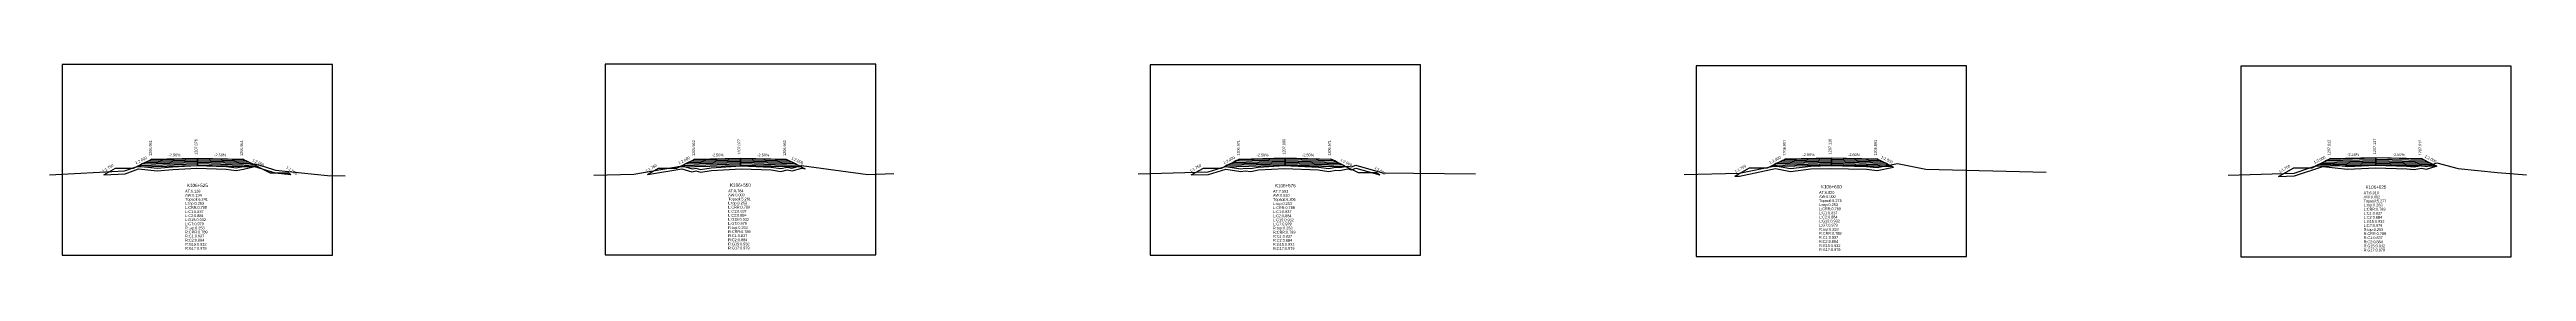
# Model space of a CAD drawing. Extents: x -7 to 78429, y 1189 to 1262.
# Drawn here: x 50284.8 to 50556.8, y 1196.2 to 1217.4 of the extents above; entities that cross this region are included whole.
import ezdxf
from ezdxf.enums import TextEntityAlignment as Align

# ---------------------------------------------------------------- set-up
doc = ezdxf.new("R2010")
doc.units = 0

msp = doc.modelspace()

# ---------------------------------------------------------------- linework, layer by layer
at = {"layer": 'A4_BORDER', "color": 7}
for points in [[(50286.232, 1196.383), (50315.932, 1196.383), (50315.932, 1217.383), (50286.232, 1217.383), (50286.232, 1196.383)], [(50345.868, 1196.42), (50375.568, 1196.42), (50375.568, 1217.42), (50345.868, 1217.42), (50345.868, 1196.42)], [(50405.698, 1196.365), (50435.398, 1196.365), (50435.398, 1217.365), (50405.698, 1217.365), (50405.698, 1196.365)], [(50465.657, 1196.237), (50495.357, 1196.237), (50495.357, 1217.237), (50465.657, 1217.237), (50465.657, 1196.237)], [(50525.461, 1196.199), (50555.161, 1196.199), (50555.161, 1217.199), (50525.461, 1217.199), (50525.461, 1196.199)]]:
    msp.add_lwpolyline(points, dxfattribs=at)
at = {"layer": 'CLEAR_GROUND', "color": 8}
for points in [[(50290.825, 1205.233), (50293.148, 1205.356), (50294.606, 1205.896), (50296.673, 1205.677), (50298.383, 1205.819), (50301.01, 1205.961), (50304.243, 1205.855), (50305.352, 1205.71), (50306.157, 1205.864), (50307.348, 1206.139), (50308.319, 1205.87), (50309.614, 1205.457), (50311.338, 1205.281)], [(50350.525, 1205.27), (50354.282, 1205.906), (50355.391, 1205.574), (50355.807, 1205.654), (50356.332, 1205.525), (50357.546, 1205.705), (50360.776, 1205.907), (50364.077, 1205.782), (50365.164, 1205.608), (50365.839, 1205.768), (50366.388, 1205.671), (50367.443, 1205.947), (50367.834, 1205.894)], [(50410.225, 1205.215), (50412.116, 1205.271), (50414.012, 1205.843), (50415.671, 1205.591), (50416.14, 1205.655), (50416.755, 1205.614), (50417.592, 1205.768), (50420.452, 1205.946), (50424.163, 1205.789), (50425.319, 1205.608), (50426.092, 1205.761), (50426.507, 1205.723), (50427.415, 1205.888), (50427.821, 1205.784), (50428.292, 1205.977), (50430.911, 1205.229)], [(50469.925, 1205.087), (50470.429, 1205.099), (50474.363, 1205.913), (50476.005, 1205.616), (50478.259, 1205.877), (50480.422, 1205.943), (50484.358, 1205.842), (50485.546, 1205.72), (50487.34, 1206.075)], [(50529.625, 1205.049), (50531.368, 1205.103), (50534.482, 1206.155), (50537.196, 1205.865), (50540.253, 1205.993), (50543.69, 1205.902), (50544.513, 1205.818), (50545.32, 1205.961), (50545.878, 1205.846), (50546.934, 1206.2)]]:
    msp.add_lwpolyline(points, dxfattribs=at)
at = {"layer": 'DESIGN_ROAD_TRIMMED', "color": 1}
for points in [[(50290.825, 1205.233), (50292.082, 1205.951), (50294.082, 1205.951), (50296.082, 1206.951), (50296.082, 1206.951), (50295.977, 1206.898), (50295.977, 1206.898), (50295.661, 1206.74), (50295.661, 1206.74), (50295.346, 1206.583), (50295.346, 1206.583), (50295.03, 1206.425), (50295.03, 1206.425), (50294.714, 1206.267), (50294.714, 1206.267), (50294.398, 1206.109), (50301.082, 1206.276), (50301.082, 1206.426), (50301.082, 1206.426), (50301.082, 1206.576), (50301.082, 1206.576), (50301.082, 1206.726), (50301.082, 1206.726), (50301.082, 1206.876), (50301.082, 1206.876), (50301.082, 1207.026), (50301.082, 1207.026), (50301.082, 1207.076), (50301.082, 1207.076), (50301.082, 1207.076), (50301.082, 1207.076), (50301.082, 1207.076), (50301.082, 1207.026), (50301.082, 1207.026), (50301.082, 1206.876), (50301.082, 1206.876), (50301.082, 1206.726), (50301.082, 1206.726), (50301.082, 1206.576), (50301.082, 1206.576), (50301.082, 1206.426), (50301.082, 1206.426), (50301.082, 1206.276), (50307.767, 1206.109), (50307.451, 1206.267), (50307.451, 1206.267), (50307.135, 1206.425), (50307.135, 1206.425), (50306.819, 1206.583), (50306.819, 1206.583), (50306.503, 1206.74), (50306.503, 1206.74), (50306.188, 1206.898), (50306.188, 1206.898), (50306.082, 1206.951), (50306.082, 1206.951), (50309.082, 1205.451), (50311.082, 1205.451), (50311.338, 1205.281)], [(50350.525, 1205.27), (50351.718, 1205.952), (50353.718, 1205.952), (50355.718, 1206.952), (50355.718, 1206.952), (50355.613, 1206.899), (50355.613, 1206.899), (50355.297, 1206.741), (50355.297, 1206.741), (50354.981, 1206.584), (50354.981, 1206.584), (50354.666, 1206.426), (50354.666, 1206.426), (50354.35, 1206.268), (50354.35, 1206.268), (50354.034, 1206.11), (50360.718, 1206.277), (50360.718, 1206.427), (50360.718, 1206.427), (50360.718, 1206.577), (50360.718, 1206.577), (50360.718, 1206.727), (50360.718, 1206.727), (50360.718, 1206.877), (50360.718, 1206.877), (50360.718, 1207.027), (50360.718, 1207.027), (50360.718, 1207.077), (50360.718, 1207.077), (50360.718, 1207.077), (50360.718, 1207.077), (50360.718, 1207.077), (50360.718, 1207.027), (50360.718, 1207.027), (50360.718, 1206.877), (50360.718, 1206.877), (50360.718, 1206.727), (50360.718, 1206.727), (50360.718, 1206.577), (50360.718, 1206.577), (50360.718, 1206.427), (50360.718, 1206.427), (50360.718, 1206.277), (50367.403, 1206.11), (50367.087, 1206.268), (50367.087, 1206.268), (50366.771, 1206.426), (50366.771, 1206.426), (50366.455, 1206.584), (50366.455, 1206.584), (50366.139, 1206.741), (50366.139, 1206.741), (50365.824, 1206.899), (50365.824, 1206.899), (50365.718, 1206.952), (50365.718, 1206.952), (50367.834, 1205.894)], [(50410.225, 1205.215), (50411.548, 1205.971), (50413.548, 1205.971), (50415.548, 1206.971), (50415.548, 1206.971), (50415.443, 1206.918), (50415.443, 1206.918), (50415.127, 1206.76), (50415.127, 1206.76), (50414.811, 1206.603), (50414.811, 1206.603), (50414.495, 1206.445), (50414.495, 1206.445), (50414.18, 1206.287), (50414.18, 1206.287), (50413.864, 1206.129), (50420.548, 1206.296), (50420.548, 1206.446), (50420.548, 1206.446), (50420.548, 1206.596), (50420.548, 1206.596), (50420.548, 1206.746), (50420.548, 1206.746), (50420.548, 1206.896), (50420.548, 1206.896), (50420.548, 1207.046), (50420.548, 1207.046), (50420.548, 1207.096), (50420.548, 1207.096), (50420.548, 1207.096), (50420.548, 1207.096), (50420.548, 1207.096), (50420.548, 1207.046), (50420.548, 1207.046), (50420.548, 1206.896), (50420.548, 1206.896), (50420.548, 1206.746), (50420.548, 1206.746), (50420.548, 1206.596), (50420.548, 1206.596), (50420.548, 1206.446), (50420.548, 1206.446), (50420.548, 1206.296), (50427.232, 1206.129), (50426.916, 1206.287), (50426.916, 1206.287), (50426.601, 1206.445), (50426.601, 1206.445), (50426.285, 1206.603), (50426.285, 1206.603), (50425.969, 1206.76), (50425.969, 1206.76), (50425.653, 1206.918), (50425.653, 1206.918), (50425.548, 1206.971), (50425.548, 1206.971), (50428.548, 1205.471), (50430.548, 1205.471), (50430.911, 1205.229)], [(50469.925, 1205.087), (50471.507, 1205.991), (50473.507, 1205.991), (50475.507, 1206.991), (50475.507, 1206.991), (50475.402, 1206.938), (50475.402, 1206.938), (50475.086, 1206.78), (50475.086, 1206.78), (50474.771, 1206.623), (50474.771, 1206.623), (50474.455, 1206.465), (50474.455, 1206.465), (50474.139, 1206.307), (50474.139, 1206.307), (50473.823, 1206.149), (50480.507, 1206.316), (50480.507, 1206.466), (50480.507, 1206.466), (50480.507, 1206.616), (50480.507, 1206.616), (50480.507, 1206.766), (50480.507, 1206.766), (50480.507, 1206.916), (50480.507, 1206.916), (50480.507, 1207.066), (50480.507, 1207.066), (50480.507, 1207.116), (50480.507, 1207.116), (50480.507, 1207.116), (50480.507, 1207.116), (50480.507, 1207.116), (50480.507, 1207.066), (50480.507, 1207.066), (50480.507, 1206.916), (50480.507, 1206.916), (50480.507, 1206.766), (50480.507, 1206.766), (50480.507, 1206.616), (50480.507, 1206.616), (50480.507, 1206.466), (50480.507, 1206.466), (50480.507, 1206.316), (50487.192, 1206.149), (50486.876, 1206.307), (50486.876, 1206.307), (50486.56, 1206.465), (50486.56, 1206.465), (50486.244, 1206.623), (50486.244, 1206.623), (50485.929, 1206.78), (50485.929, 1206.78), (50485.613, 1206.938), (50485.613, 1206.938), (50485.507, 1206.991), (50485.507, 1206.991), (50487.34, 1206.075)], [(50529.625, 1205.049), (50531.311, 1206.012), (50533.311, 1206.012), (50535.311, 1207.012), (50535.311, 1207.012), (50535.205, 1206.959), (50535.205, 1206.959), (50534.89, 1206.801), (50534.89, 1206.801), (50534.574, 1206.644), (50534.574, 1206.644), (50534.258, 1206.486), (50534.258, 1206.486), (50533.942, 1206.328), (50533.942, 1206.328), (50533.627, 1206.17), (50540.311, 1206.337), (50540.311, 1206.487), (50540.311, 1206.487), (50540.311, 1206.637), (50540.311, 1206.637), (50540.311, 1206.787), (50540.311, 1206.787), (50540.311, 1206.937), (50540.311, 1206.937), (50540.311, 1207.087), (50540.311, 1207.087), (50540.311, 1207.137), (50540.311, 1207.137), (50540.311, 1207.137), (50540.311, 1207.137), (50540.311, 1207.137), (50540.311, 1207.087), (50540.311, 1207.087), (50540.311, 1206.937), (50540.311, 1206.937), (50540.311, 1206.787), (50540.311, 1206.787), (50540.311, 1206.637), (50540.311, 1206.637), (50540.311, 1206.487), (50540.311, 1206.487), (50540.311, 1206.337), (50546.995, 1206.17), (50546.679, 1206.328), (50546.679, 1206.328), (50546.363, 1206.486), (50546.363, 1206.486), (50546.048, 1206.644), (50546.048, 1206.644), (50545.732, 1206.801), (50545.732, 1206.801), (50545.416, 1206.959), (50545.416, 1206.959), (50545.311, 1207.012), (50545.311, 1207.012), (50546.934, 1206.2)]]:
    msp.add_lwpolyline(points, dxfattribs=at)
at = {"layer": 'FINISHED_ROAD', "color": 2}
for points in [[(50292.082, 1205.951), (50294.082, 1205.951), (50296.082, 1206.951), (50296.082, 1206.951), (50301.082, 1207.076), (50306.082, 1206.951), (50306.082, 1206.951), (50309.082, 1205.451), (50311.082, 1205.451)], [(50351.718, 1205.952), (50353.718, 1205.952), (50355.718, 1206.952), (50355.718, 1206.952), (50360.718, 1207.077), (50365.718, 1206.952), (50365.718, 1206.952)], [(50411.548, 1205.971), (50413.548, 1205.971), (50415.548, 1206.971), (50415.548, 1206.971), (50420.548, 1207.096), (50425.548, 1206.971), (50425.548, 1206.971), (50428.548, 1205.471), (50430.548, 1205.471)], [(50471.507, 1205.991), (50473.507, 1205.991), (50475.507, 1206.991), (50475.507, 1206.991), (50480.507, 1207.116), (50485.507, 1206.991), (50485.507, 1206.991)], [(50531.311, 1206.012), (50533.311, 1206.012), (50535.311, 1207.012), (50535.311, 1207.012), (50540.311, 1207.137), (50545.311, 1207.012), (50545.311, 1207.012)]]:
    msp.add_lwpolyline(points, dxfattribs=at)
at = {"layer": 'LAYER_0', "color": 4}
for points in [[(50296.082, 1206.951), (50295.977, 1206.898), (50301.082, 1207.026), (50301.082, 1207.076)], [(50355.718, 1206.952), (50355.613, 1206.899), (50360.718, 1207.027), (50360.718, 1207.077)], [(50415.548, 1206.971), (50415.443, 1206.918), (50420.548, 1207.046), (50420.548, 1207.096)], [(50475.507, 1206.991), (50475.402, 1206.938), (50480.507, 1207.066), (50480.507, 1207.116)], [(50535.311, 1207.012), (50535.205, 1206.959), (50540.311, 1207.087), (50540.311, 1207.137)]]:
    msp.add_lwpolyline(points, dxfattribs=at)
at = {"layer": 'LAYER_1', "color": 4}
for points in [[(50295.977, 1206.898), (50295.661, 1206.74), (50301.082, 1206.876), (50301.082, 1207.026)], [(50355.613, 1206.899), (50355.297, 1206.741), (50360.718, 1206.877), (50360.718, 1207.027)], [(50415.443, 1206.918), (50415.127, 1206.76), (50420.548, 1206.896), (50420.548, 1207.046)], [(50475.402, 1206.938), (50475.086, 1206.78), (50480.507, 1206.916), (50480.507, 1207.066)], [(50535.205, 1206.959), (50534.89, 1206.801), (50540.311, 1206.937), (50540.311, 1207.087)]]:
    msp.add_lwpolyline(points, dxfattribs=at)
at = {"layer": 'LAYER_10', "color": 6}
for points in [[(50307.135, 1206.425), (50307.451, 1206.267), (50301.082, 1206.426), (50301.082, 1206.576)], [(50366.771, 1206.426), (50367.087, 1206.268), (50360.718, 1206.427), (50360.718, 1206.577)], [(50426.601, 1206.445), (50426.916, 1206.287), (50420.548, 1206.446), (50420.548, 1206.596)], [(50486.56, 1206.465), (50486.876, 1206.307), (50480.507, 1206.466), (50480.507, 1206.616)], [(50546.363, 1206.486), (50546.679, 1206.328), (50540.311, 1206.487), (50540.311, 1206.637)]]:
    msp.add_lwpolyline(points, dxfattribs=at)
at = {"layer": 'LAYER_11', "color": 6}
for points in [[(50307.451, 1206.267), (50307.767, 1206.109), (50301.082, 1206.276), (50301.082, 1206.426)], [(50367.087, 1206.268), (50367.403, 1206.11), (50360.718, 1206.277), (50360.718, 1206.427)], [(50426.916, 1206.287), (50427.232, 1206.129), (50420.548, 1206.296), (50420.548, 1206.446)], [(50486.876, 1206.307), (50487.192, 1206.149), (50480.507, 1206.316), (50480.507, 1206.466)], [(50546.679, 1206.328), (50546.995, 1206.17), (50540.311, 1206.337), (50540.311, 1206.487)]]:
    msp.add_lwpolyline(points, dxfattribs=at)
at = {"layer": 'LAYER_2', "color": 4}
for points in [[(50295.661, 1206.74), (50295.346, 1206.583), (50301.082, 1206.726), (50301.082, 1206.876)], [(50355.297, 1206.741), (50354.981, 1206.584), (50360.718, 1206.727), (50360.718, 1206.877)], [(50415.127, 1206.76), (50414.811, 1206.603), (50420.548, 1206.746), (50420.548, 1206.896)], [(50475.086, 1206.78), (50474.771, 1206.623), (50480.507, 1206.766), (50480.507, 1206.916)], [(50534.89, 1206.801), (50534.574, 1206.644), (50540.311, 1206.787), (50540.311, 1206.937)]]:
    msp.add_lwpolyline(points, dxfattribs=at)
at = {"layer": 'LAYER_3', "color": 4}
for points in [[(50295.346, 1206.583), (50295.03, 1206.425), (50301.082, 1206.576), (50301.082, 1206.726)], [(50354.981, 1206.584), (50354.666, 1206.426), (50360.718, 1206.577), (50360.718, 1206.727)], [(50414.811, 1206.603), (50414.495, 1206.445), (50420.548, 1206.596), (50420.548, 1206.746)], [(50474.771, 1206.623), (50474.455, 1206.465), (50480.507, 1206.616), (50480.507, 1206.766)], [(50534.574, 1206.644), (50534.258, 1206.486), (50540.311, 1206.637), (50540.311, 1206.787)]]:
    msp.add_lwpolyline(points, dxfattribs=at)
at = {"layer": 'LAYER_4', "color": 4}
for points in [[(50295.03, 1206.425), (50294.714, 1206.267), (50301.082, 1206.426), (50301.082, 1206.576)], [(50354.666, 1206.426), (50354.35, 1206.268), (50360.718, 1206.427), (50360.718, 1206.577)], [(50414.495, 1206.445), (50414.18, 1206.287), (50420.548, 1206.446), (50420.548, 1206.596)], [(50474.455, 1206.465), (50474.139, 1206.307), (50480.507, 1206.466), (50480.507, 1206.616)], [(50534.258, 1206.486), (50533.942, 1206.328), (50540.311, 1206.487), (50540.311, 1206.637)]]:
    msp.add_lwpolyline(points, dxfattribs=at)
at = {"layer": 'LAYER_5', "color": 4}
for points in [[(50294.714, 1206.267), (50294.398, 1206.109), (50301.082, 1206.276), (50301.082, 1206.426)], [(50354.35, 1206.268), (50354.034, 1206.11), (50360.718, 1206.277), (50360.718, 1206.427)], [(50414.18, 1206.287), (50413.864, 1206.129), (50420.548, 1206.296), (50420.548, 1206.446)], [(50474.139, 1206.307), (50473.823, 1206.149), (50480.507, 1206.316), (50480.507, 1206.466)], [(50533.942, 1206.328), (50533.627, 1206.17), (50540.311, 1206.337), (50540.311, 1206.487)]]:
    msp.add_lwpolyline(points, dxfattribs=at)
at = {"layer": 'LAYER_6', "color": 6}
for points in [[(50306.082, 1206.951), (50306.188, 1206.898), (50301.082, 1207.026), (50301.082, 1207.076)], [(50365.718, 1206.952), (50365.824, 1206.899), (50360.718, 1207.027), (50360.718, 1207.077)], [(50425.548, 1206.971), (50425.653, 1206.918), (50420.548, 1207.046), (50420.548, 1207.096)], [(50485.507, 1206.991), (50485.613, 1206.938), (50480.507, 1207.066), (50480.507, 1207.116)], [(50545.311, 1207.012), (50545.416, 1206.959), (50540.311, 1207.087), (50540.311, 1207.137)]]:
    msp.add_lwpolyline(points, dxfattribs=at)
at = {"layer": 'LAYER_7', "color": 6}
for points in [[(50306.188, 1206.898), (50306.503, 1206.74), (50301.082, 1206.876), (50301.082, 1207.026)], [(50365.824, 1206.899), (50366.139, 1206.741), (50360.718, 1206.877), (50360.718, 1207.027)], [(50425.653, 1206.918), (50425.969, 1206.76), (50420.548, 1206.896), (50420.548, 1207.046)], [(50485.613, 1206.938), (50485.929, 1206.78), (50480.507, 1206.916), (50480.507, 1207.066)], [(50545.416, 1206.959), (50545.732, 1206.801), (50540.311, 1206.937), (50540.311, 1207.087)]]:
    msp.add_lwpolyline(points, dxfattribs=at)
at = {"layer": 'LAYER_8', "color": 6}
for points in [[(50306.503, 1206.74), (50306.819, 1206.583), (50301.082, 1206.726), (50301.082, 1206.876)], [(50366.139, 1206.741), (50366.455, 1206.584), (50360.718, 1206.727), (50360.718, 1206.877)], [(50425.969, 1206.76), (50426.285, 1206.603), (50420.548, 1206.746), (50420.548, 1206.896)], [(50485.929, 1206.78), (50486.244, 1206.623), (50480.507, 1206.766), (50480.507, 1206.916)], [(50545.732, 1206.801), (50546.048, 1206.644), (50540.311, 1206.787), (50540.311, 1206.937)]]:
    msp.add_lwpolyline(points, dxfattribs=at)
at = {"layer": 'LAYER_9', "color": 6}
for points in [[(50306.819, 1206.583), (50307.135, 1206.425), (50301.082, 1206.576), (50301.082, 1206.726)], [(50366.455, 1206.584), (50366.771, 1206.426), (50360.718, 1206.577), (50360.718, 1206.727)], [(50426.285, 1206.603), (50426.601, 1206.445), (50420.548, 1206.596), (50420.548, 1206.746)], [(50486.244, 1206.623), (50486.56, 1206.465), (50480.507, 1206.616), (50480.507, 1206.766)], [(50546.048, 1206.644), (50546.363, 1206.486), (50540.311, 1206.637), (50540.311, 1206.787)]]:
    msp.add_lwpolyline(points, dxfattribs=at)
at = {"layer": 'NATURAL_GROUND', "color": 3}
for points in [[(50284.845, 1205.215), (50293.086, 1205.653), (50294.567, 1206.202), (50296.676, 1205.979), (50298.362, 1206.118), (50301.006, 1206.262), (50304.267, 1206.154), (50305.343, 1206.014), (50306.095, 1206.158), (50307.354, 1206.448), (50308.404, 1206.157), (50309.675, 1205.752), (50315.353, 1205.171), (50317.3, 1205.135)], [(50344.618, 1205.193), (50348.995, 1205.315), (50354.301, 1206.214), (50355.406, 1205.882), (50355.814, 1205.961), (50356.346, 1205.831), (50357.514, 1206.004), (50360.772, 1206.207), (50364.106, 1206.081), (50365.152, 1205.913), (50365.83, 1206.074), (50366.375, 1205.978), (50367.424, 1206.253), (50374.691, 1205.266), (50377.558, 1205.381)], [(50404.391, 1205.343), (50412.067, 1205.57), (50413.99, 1206.15), (50415.673, 1205.894), (50416.13, 1205.956), (50416.737, 1205.916), (50417.555, 1206.066), (50420.449, 1206.246), (50424.193, 1206.088), (50425.313, 1205.913), (50426.076, 1206.063), (50426.493, 1206.025), (50427.426, 1206.195), (50427.799, 1206.099), (50428.274, 1206.294), (50431.231, 1205.45), (50441.437, 1205.357)], [(50464.343, 1205.251), (50470.394, 1205.398), (50474.359, 1206.218), (50476.014, 1205.919), (50478.237, 1206.176), (50480.421, 1206.244), (50484.377, 1206.141), (50485.531, 1206.023), (50487.764, 1206.465), (50490.883, 1205.853), (50504.095, 1205.535)], [(50524.067, 1205.177), (50531.314, 1205.401), (50534.449, 1206.461), (50537.206, 1206.165), (50540.251, 1206.294), (50543.709, 1206.201), (50544.502, 1206.121), (50545.325, 1206.267), (50545.86, 1206.156), (50546.995, 1206.537), (50549.339, 1205.931), (50553.675, 1205.483), (50556.839, 1205.219)]]:
    msp.add_lwpolyline(points, dxfattribs=at)
at = {"layer": 'STRUCTURE_LEFT', "color": 4}
for points in [[(50296.082, 1206.951), (50295.977, 1206.898), (50295.977, 1206.898), (50295.661, 1206.74), (50295.661, 1206.74), (50295.346, 1206.583), (50295.346, 1206.583), (50295.03, 1206.425), (50295.03, 1206.425), (50294.714, 1206.267), (50294.714, 1206.267), (50294.398, 1206.109), (50301.082, 1206.276), (50301.082, 1206.426), (50301.082, 1206.426), (50301.082, 1206.576), (50301.082, 1206.576), (50301.082, 1206.726), (50301.082, 1206.726), (50301.082, 1206.876), (50301.082, 1206.876), (50301.082, 1207.026), (50301.082, 1207.026), (50301.082, 1207.076), (50301.082, 1207.076)], [(50355.718, 1206.952), (50355.613, 1206.899), (50355.613, 1206.899), (50355.297, 1206.741), (50355.297, 1206.741), (50354.981, 1206.584), (50354.981, 1206.584), (50354.666, 1206.426), (50354.666, 1206.426), (50354.35, 1206.268), (50354.35, 1206.268), (50354.034, 1206.11), (50360.718, 1206.277), (50360.718, 1206.427), (50360.718, 1206.427), (50360.718, 1206.577), (50360.718, 1206.577), (50360.718, 1206.727), (50360.718, 1206.727), (50360.718, 1206.877), (50360.718, 1206.877), (50360.718, 1207.027), (50360.718, 1207.027), (50360.718, 1207.077), (50360.718, 1207.077)], [(50415.548, 1206.971), (50415.443, 1206.918), (50415.443, 1206.918), (50415.127, 1206.76), (50415.127, 1206.76), (50414.811, 1206.603), (50414.811, 1206.603), (50414.495, 1206.445), (50414.495, 1206.445), (50414.18, 1206.287), (50414.18, 1206.287), (50413.864, 1206.129), (50420.548, 1206.296), (50420.548, 1206.446), (50420.548, 1206.446), (50420.548, 1206.596), (50420.548, 1206.596), (50420.548, 1206.746), (50420.548, 1206.746), (50420.548, 1206.896), (50420.548, 1206.896), (50420.548, 1207.046), (50420.548, 1207.046), (50420.548, 1207.096), (50420.548, 1207.096)], [(50475.507, 1206.991), (50475.402, 1206.938), (50475.402, 1206.938), (50475.086, 1206.78), (50475.086, 1206.78), (50474.771, 1206.623), (50474.771, 1206.623), (50474.455, 1206.465), (50474.455, 1206.465), (50474.139, 1206.307), (50474.139, 1206.307), (50473.823, 1206.149), (50480.507, 1206.316), (50480.507, 1206.466), (50480.507, 1206.466), (50480.507, 1206.616), (50480.507, 1206.616), (50480.507, 1206.766), (50480.507, 1206.766), (50480.507, 1206.916), (50480.507, 1206.916), (50480.507, 1207.066), (50480.507, 1207.066), (50480.507, 1207.116), (50480.507, 1207.116)], [(50535.311, 1207.012), (50535.205, 1206.959), (50535.205, 1206.959), (50534.89, 1206.801), (50534.89, 1206.801), (50534.574, 1206.644), (50534.574, 1206.644), (50534.258, 1206.486), (50534.258, 1206.486), (50533.942, 1206.328), (50533.942, 1206.328), (50533.627, 1206.17), (50540.311, 1206.337), (50540.311, 1206.487), (50540.311, 1206.487), (50540.311, 1206.637), (50540.311, 1206.637), (50540.311, 1206.787), (50540.311, 1206.787), (50540.311, 1206.937), (50540.311, 1206.937), (50540.311, 1207.087), (50540.311, 1207.087), (50540.311, 1207.137), (50540.311, 1207.137)]]:
    msp.add_lwpolyline(points, dxfattribs=at)
at = {"layer": 'STRUCTURE_RIGHT', "color": 6}
for points in [[(50301.082, 1207.076), (50301.082, 1207.076), (50301.082, 1207.026), (50301.082, 1207.026), (50301.082, 1206.876), (50301.082, 1206.876), (50301.082, 1206.726), (50301.082, 1206.726), (50301.082, 1206.576), (50301.082, 1206.576), (50301.082, 1206.426), (50301.082, 1206.426), (50301.082, 1206.276), (50307.767, 1206.109), (50307.451, 1206.267), (50307.451, 1206.267), (50307.135, 1206.425), (50307.135, 1206.425), (50306.819, 1206.583), (50306.819, 1206.583), (50306.503, 1206.74), (50306.503, 1206.74), (50306.188, 1206.898), (50306.188, 1206.898), (50306.082, 1206.951)], [(50360.718, 1207.077), (50360.718, 1207.077), (50360.718, 1207.027), (50360.718, 1207.027), (50360.718, 1206.877), (50360.718, 1206.877), (50360.718, 1206.727), (50360.718, 1206.727), (50360.718, 1206.577), (50360.718, 1206.577), (50360.718, 1206.427), (50360.718, 1206.427), (50360.718, 1206.277), (50367.403, 1206.11), (50367.087, 1206.268), (50367.087, 1206.268), (50366.771, 1206.426), (50366.771, 1206.426), (50366.455, 1206.584), (50366.455, 1206.584), (50366.139, 1206.741), (50366.139, 1206.741), (50365.824, 1206.899), (50365.824, 1206.899), (50365.718, 1206.952)], [(50420.548, 1207.096), (50420.548, 1207.096), (50420.548, 1207.046), (50420.548, 1207.046), (50420.548, 1206.896), (50420.548, 1206.896), (50420.548, 1206.746), (50420.548, 1206.746), (50420.548, 1206.596), (50420.548, 1206.596), (50420.548, 1206.446), (50420.548, 1206.446), (50420.548, 1206.296), (50427.232, 1206.129), (50426.916, 1206.287), (50426.916, 1206.287), (50426.601, 1206.445), (50426.601, 1206.445), (50426.285, 1206.603), (50426.285, 1206.603), (50425.969, 1206.76), (50425.969, 1206.76), (50425.653, 1206.918), (50425.653, 1206.918), (50425.548, 1206.971)], [(50480.507, 1207.116), (50480.507, 1207.116), (50480.507, 1207.066), (50480.507, 1207.066), (50480.507, 1206.916), (50480.507, 1206.916), (50480.507, 1206.766), (50480.507, 1206.766), (50480.507, 1206.616), (50480.507, 1206.616), (50480.507, 1206.466), (50480.507, 1206.466), (50480.507, 1206.316), (50487.192, 1206.149), (50486.876, 1206.307), (50486.876, 1206.307), (50486.56, 1206.465), (50486.56, 1206.465), (50486.244, 1206.623), (50486.244, 1206.623), (50485.929, 1206.78), (50485.929, 1206.78), (50485.613, 1206.938), (50485.613, 1206.938), (50485.507, 1206.991)], [(50540.311, 1207.137), (50540.311, 1207.137), (50540.311, 1207.087), (50540.311, 1207.087), (50540.311, 1206.937), (50540.311, 1206.937), (50540.311, 1206.787), (50540.311, 1206.787), (50540.311, 1206.637), (50540.311, 1206.637), (50540.311, 1206.487), (50540.311, 1206.487), (50540.311, 1206.337), (50546.995, 1206.17), (50546.679, 1206.328), (50546.679, 1206.328), (50546.363, 1206.486), (50546.363, 1206.486), (50546.048, 1206.644), (50546.048, 1206.644), (50545.732, 1206.801), (50545.732, 1206.801), (50545.416, 1206.959), (50545.416, 1206.959), (50545.311, 1207.012)]]:
    msp.add_lwpolyline(points, dxfattribs=at)

# ---------------------------------------------------------------- texts
at = {"layer": 'INFO_TEXT'}
for s, p in [('AT:6.128', (50299.732, 1203.283)), ('AW:0.134', (50299.732, 1202.833)), ('Topsoil:6.241', (50299.732, 1202.383)), ('L:top:0.253', (50299.732, 1201.933)), ('AT:6.784', (50359.368, 1203.32)), ('AW:0.000', (50359.368, 1202.87)), ('Topsoil:5.261', (50359.368, 1202.42)), ('L:top:0.253', (50359.368, 1201.97)), ('AT:7.553', (50419.198, 1203.265)), ('AW:0.510', (50419.198, 1202.815)), ('Topsoil:6.306', (50419.198, 1202.365)), ('L:top:0.253', (50419.198, 1201.915)), ('AT:6.820', (50479.157, 1203.137)), ('AW:0.000', (50479.157, 1202.687)), ('Topsoil:5.275', (50479.157, 1202.237)), ('AT:6.010', (50538.961, 1203.099)), ('AW:0.002', (50538.961, 1202.649)), ('Topsoil:5.277', (50538.961, 1202.199)), ('L:CRR:0.789', (50299.732, 1201.483)), ('L:C1:0.837', (50299.732, 1201.033)), ('L:C2:0.884', (50299.732, 1200.583)), ('L:G15:0.932', (50299.732, 1200.133)), ('L:G7:0.979', (50299.732, 1199.683)), ('R:top:0.253', (50299.732, 1199.233)), ('L:CRR:0.789', (50359.368, 1201.52)), ('L:C1:0.837', (50359.368, 1201.07)), ('L:C2:0.884', (50359.368, 1200.62)), ('L:G15:0.932', (50359.368, 1200.17)), ('L:G7:0.979', (50359.368, 1199.72)), ('R:top:0.253', (50359.368, 1199.27)), ('L:CRR:0.789', (50419.198, 1201.465)), ('L:C1:0.837', (50419.198, 1201.015)), ('L:C2:0.884', (50419.198, 1200.565)), ('L:G15:0.932', (50419.198, 1200.115)), ('L:G7:0.979', (50419.198, 1199.665)), ('R:top:0.253', (50419.198, 1199.215)), ('L:top:0.253', (50479.157, 1201.787)), ('L:CRR:0.789', (50479.157, 1201.337)), ('L:C1:0.837', (50479.157, 1200.887)), ('L:C2:0.884', (50479.157, 1200.437)), ('L:G15:0.932', (50479.157, 1199.987)), ('L:G7:0.979', (50479.157, 1199.537)), ('L:top:0.253', (50538.961, 1201.749)), ('L:CRR:0.789', (50538.961, 1201.299)), ('L:C1:0.837', (50538.961, 1200.849)), ('L:C2:0.884', (50538.961, 1200.399)), ('L:G15:0.932', (50538.961, 1199.949)), ('L:G7:0.979', (50538.961, 1199.499)), ('R:CRR:0.789', (50299.732, 1198.783)), ('R:C1:0.837', (50299.732, 1198.333)), ('R:C2:0.884', (50299.732, 1197.883)), ('R:G15:0.932', (50299.732, 1197.433)), ('R:G17:0.979', (50299.732, 1196.983)), ('R:CRR:0.789', (50359.368, 1198.82)), ('R:C1:0.837', (50359.368, 1198.37)), ('R:C2:0.884', (50359.368, 1197.92)), ('R:G15:0.932', (50359.368, 1197.47)), ('R:G17:0.979', (50359.368, 1197.02)), ('R:CRR:0.789', (50419.198, 1198.765)), ('R:C1:0.837', (50419.198, 1198.315)), ('R:C2:0.884', (50419.198, 1197.865)), ('R:G15:0.932', (50419.198, 1197.415)), ('R:G17:0.979', (50419.198, 1196.965)), ('R:top:0.253', (50479.157, 1199.087)), ('R:CRR:0.789', (50479.157, 1198.637)), ('R:C1:0.837', (50479.157, 1198.187)), ('R:C2:0.884', (50479.157, 1197.737)), ('R:G15:0.932', (50479.157, 1197.287)), ('R:G17:0.979', (50479.157, 1196.837)), ('R:top:0.253', (50538.961, 1199.049)), ('R:CRR:0.789', (50538.961, 1198.599)), ('R:C1:0.837', (50538.961, 1198.149)), ('R:C2:0.884', (50538.961, 1197.699)), ('R:G15:0.932', (50538.961, 1197.249)), ('R:G17:0.979', (50538.961, 1196.799))]:
    msp.add_text(s, height=0.3, dxfattribs=at).set_placement(p)
at = {"layer": 'LEFT_TEXT_H'}
for s, p in [('1206.951', (50296.082, 1207.311)), ('1206.952', (50355.718, 1207.312)), ('1206.971', (50415.548, 1207.331)), ('1206.991', (50475.507, 1207.351)), ('1207.012', (50535.311, 1207.372))]:
    msp.add_text(s, height=0.3, rotation=90, dxfattribs=at).set_placement(p)
at = {"layer": 'POINT_TEXT_H'}
for s, p in [('1207.076', (50301.082, 1207.436)), ('1207.077', (50360.718, 1207.437)), ('1207.096', (50420.548, 1207.456)), ('1207.116', (50480.507, 1207.476)), ('1207.137', (50540.311, 1207.497))]:
    msp.add_text(s, height=0.3, rotation=90, dxfattribs=at).set_placement(p)
at = {"layer": 'RIGHT_TEXT_H'}
for s, p in [('1206.951', (50306.082, 1207.311)), ('1206.952', (50365.718, 1207.312)), ('1206.971', (50425.548, 1207.331)), ('1206.991', (50485.507, 1207.351)), ('1207.012', (50545.311, 1207.372))]:
    msp.add_text(s, height=0.3, rotation=90, dxfattribs=at).set_placement(p)
at = {"layer": 'SLOPE_left'}
for s, rotation, p in [('1:1.750', 29.745, (50291.365, 1205.748)), ('1:2.000', 26.565, (50295.002, 1206.612)), ('1:1.750', 29.745, (50351.032, 1205.767)), ('1:2.000', 26.565, (50354.638, 1206.613)), ('1:1.750', 29.745, (50410.797, 1205.749)), ('1:2.000', 26.565, (50414.468, 1206.632)), ('1:1.750', 29.745, (50470.627, 1205.695)), ('1:2.000', 26.565, (50474.427, 1206.652)), ('1:1.750', 29.745, (50530.379, 1205.687)), ('1:2.000', 26.565, (50534.23, 1206.673))]:
    msp.add_text(s, height=0.3, rotation=rotation, dxfattribs=at).set_placement(p, align=Align.BOTTOM_CENTER)
at = {"layer": 'SLOPE_right'}
for s, rotation, p in [('1:2.000', -26.565, (50307.663, 1206.362)), ('1:1.500', -33.69, (50311.31, 1205.516)), ('1:2.000', -26.565, (50366.857, 1206.584)), ('1:2.000', -26.565, (50427.129, 1206.382)), ('1:1.500', -33.69, (50430.829, 1205.5)), ('1:2.000', -26.565, (50486.504, 1206.694)), ('1:2.000', -26.565, (50546.203, 1206.767))]:
    msp.add_text(s, height=0.3, rotation=rotation, dxfattribs=at).set_placement(p, align=Align.BOTTOM_CENTER)
at = {"layer": 'SLOPE_TEXT'}
for p in [(50298.582, 1207.254), (50303.582, 1207.254), (50358.218, 1207.255), (50363.218, 1207.255), (50418.048, 1207.274), (50423.048, 1207.274), (50478.007, 1207.293), (50483.007, 1207.293), (50537.811, 1207.314), (50542.811, 1207.314)]:
    msp.add_text('-2.50%', height=0.3, dxfattribs=at).set_placement(p, align=Align.CENTER)
at = {"layer": 'STATION_TITLE'}
for s, p in [('K106+525', (50301.082, 1203.883)), ('K106+550', (50360.718, 1203.92)), ('K106+575', (50420.548, 1203.865)), ('K106+600', (50480.507, 1203.737)), ('K106+625', (50540.311, 1203.699))]:
    msp.add_text(s, height=0.36, dxfattribs=at).set_placement(p, align=Align.CENTER)

doc.saveas('drawing.dxf')
